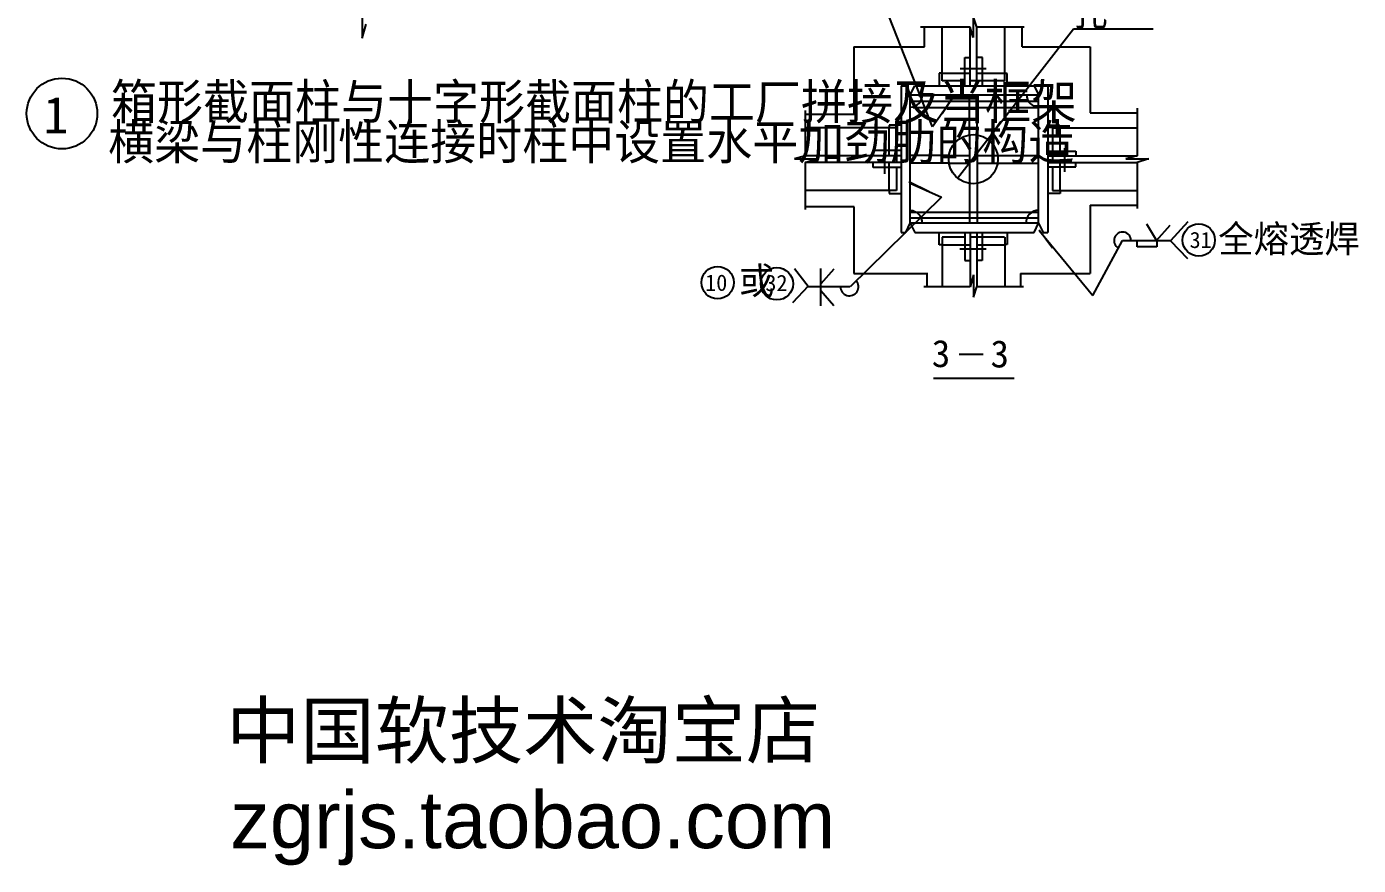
# Model space of a CAD drawing. Header units: metres. Extents: x 1590 to 8251, y 7550 to 15069.
# Drawn here: x 1590 to 6482, y 7550 to 10629 of the extents above; entities that cross this region are included whole.
import ezdxf

# ---------------------------------------------------------------- set-up
doc = ezdxf.new("R2010")
doc.units = ezdxf.units.M
for name, color, linetype in [('BOR', 3, 'Continuous'), ('FRAMING', 2, 'Continuous'), ('HIDDEN', 3, 'Continuous'), ('Z', 4, 'Continuous')]:
    doc.layers.add(name, color=color, linetype=linetype)

# ---------------------------------------------------------------- blocks, each defined once
blk = doc.blocks.new('zgrjs.taobao.com')
at = {"attachment_point": 1}
for s, insert, char_height in [('{\\fSimHei|b0|i0|c134|p49;中国软技术淘宝店}', (3032.61, 1646.85), 400), ('{\\fArial|b0|i0|c0|p34;zgrjs.taobao.com}', (3061.95, 999.76), 418)]:
    blk.add_mtext(s, dxfattribs=dict(at, insert=insert, char_height=char_height))

msp = doc.modelspace()

# ---------------------------------------------------------------- linework, layer by layer
for p, q in [((2822.6, 10686.1), (2822.63, 10587.21)), ((4917.69, 10261.76), (4744, 10702.85)), ((5079.82, 10626.85), (5066.85, 10667.33)), ((5066.85, 10667.33), (5066.85, 10589.78)), ((2822.63, 10587.21), (2836.67, 10638.76)), ((5055.47, 10626.85), (4872.94, 10626.85)), ((4888.46, 10554.9), (4888.46, 10626.85)), ((4952.85, 10430.39), (4952.85, 10626.85)), ((5009.23, 10073.36), (5435.15, 10621.33)), ((5066.85, 10589.78), (5055.47, 10626.85)), ((5055.68, 10413.39), (5055.68, 10626.16)), ((5254.4, 10626.85), (5079.82, 10626.85)), ((5080.33, 10412.5), (5080.33, 10626.85)), ((5183.16, 10430.39), (5183.16, 10626.85)), ((5247.18, 10554.9), (5247.18, 10626.85)), ((5435.15, 10621.33), (5728.63, 10621.33)), ((4627.85, 10554.9), (4888.46, 10554.9)), ((4627.85, 10554.9), (4627.85, 10307.17)), ((5247.18, 10554.9), (5496.76, 10554.9)), ((5496.76, 10554.9), (5496.76, 10312.79)), ((5114.81, 10474.55), (5018.65, 10474.55)), ((5036.1, 10515.9), (5055.68, 10515.9)), ((5036.1, 10413.39), (5036.1, 10515.9)), ((5100.61, 10515.9), (5081.04, 10515.9)), ((5100.61, 10413.39), (5100.61, 10515.9)), ((4952.81, 10457.9), (4941.79, 10457.9)), ((4941.79, 10457.9), (4941.79, 10413.55)), ((4952.81, 10457.9), (5055.68, 10457.9)), ((5036.1, 10430.44), (4952.85, 10430.44)), ((4999.18, 10430.44), (4953.92, 10430.44)), ((5182.44, 10430.44), (5055.68, 10430.44)), ((5080.33, 10457.9), (5183.12, 10457.9)), ((5192.3, 10457.61), (5183.12, 10457.61)), ((5192.3, 10413.55), (5192.3, 10457.61)), ((4994.05, 10369.81), (4917.69, 10261.76)), ((5668.94, 10330), (5668.94, 10155.47)), ((4449.67, 10321.59), (4449.67, 10155.47)), ((4629.8, 10307.17), (4450.08, 10307.17)), ((5496.76, 10312.79), (5668.94, 10312.79)), ((4785.48, 10258.29), (4450.08, 10258.29)), ((4757.97, 10155.47), (4757.97, 10258.25)), ((4802.32, 10267.43), (4758.26, 10267.43)), ((4758.26, 10267.43), (4758.26, 10258.25)), ((4785.43, 10257.57), (4785.43, 10130.81)), ((5341.71, 10267.43), (5385.77, 10267.43)), ((5358.55, 10258.29), (5668.94, 10258.29)), ((5358.59, 10257.57), (5358.59, 10130.81)), ((5385.77, 10267.43), (5385.77, 10258.25)), ((5386.06, 10155.47), (5386.06, 10258.25)), ((4741.32, 10194.54), (4741.32, 10088.35)), ((5402.71, 10183.23), (5402.71, 10096.59)), ((4410.51, 10143.73), (4493.07, 10143.73)), ((4450.31, 10155.43), (4410.88, 10143.84)), ((4492.43, 10143.73), (4449.31, 10129.83)), ((4802.04, 10155.47), (4449.67, 10155.47)), ((4802.48, 10130.81), (4449.67, 10130.81)), ((4449.67, 10130.81), (4449.67, 9958.06)), ((4802.48, 10175.04), (4699.97, 10175.04)), ((4699.97, 10175.04), (4699.97, 10156.04)), ((4699.97, 10111.82), (4699.97, 10130.81)), ((4757.97, 10027.94), (4757.97, 10130.81)), ((5341.06, 10155.47), (5668.94, 10155.47)), ((5341.54, 10171.67), (5444.06, 10171.67)), ((5341.54, 10130.81), (5668.96, 10130.81)), ((5386.06, 10027.94), (5386.06, 10130.81)), ((5444.06, 10171.67), (5444.06, 10154.91)), ((5444.06, 10114.05), (5444.06, 10130.81)), ((5627.61, 10143.73), (5711.76, 10143.73)), ((5669.49, 10155.43), (5627.98, 10143.84)), ((5668.94, 10130.81), (5668.94, 9961.55)), ((5711.12, 10143.73), (5668.96, 10130.81)), ((4802.48, 10111.82), (4699.97, 10111.82)), ((4785.43, 10111.82), (4785.43, 10027.98)), ((5341.54, 10114.05), (5444.06, 10114.05)), ((5358.59, 10114.05), (5358.59, 10027.98)), ((4785.43, 10074.31), (4785.43, 10029.05)), ((4834.81, 10054.61), (4950.5, 10002.87)), ((5358.59, 10074.31), (5358.59, 10029.05)), ((4785.48, 10027.98), (4450.08, 10027.98)), ((4950.5, 10002.87), (4614.68, 9674.33)), ((4757.97, 10027.94), (4757.97, 10016.92)), ((4757.97, 10016.92), (4802.32, 10016.92)), ((5386.06, 10016.92), (5341.71, 10016.92)), ((5358.55, 10027.98), (5668.94, 10027.98)), ((5386.06, 10027.94), (5386.06, 10016.92)), ((4629.8, 9967.39), (4450.08, 9967.39)), ((4627.85, 9967.39), (4627.85, 9722.35)), ((5496.76, 9973.73), (5496.76, 9722.35)), ((5496.76, 9973.73), (5668.94, 9973.73)), ((5703.1, 9905.01), (5740.25, 9843.54)), ((5740.25, 9843.54), (5789.97, 9900.52)), ((5855.17, 9912.26), (5791.71, 9842.75)), ((4941.79, 9828.8), (4941.79, 9873.15)), ((4952.85, 9856.31), (4952.85, 9674.1)), ((5036.77, 9856.26), (4952.85, 9856.26)), ((5036.77, 9873.31), (5036.77, 9770.8)), ((5055.68, 9873.31), (5055.68, 9674.1)), ((5182.44, 9856.26), (5055.68, 9856.26)), ((5080.33, 9873.47), (5080.33, 9674.1)), ((5100.12, 9873.31), (5100.12, 9770.8)), ((5183.16, 9856.31), (5183.16, 9674.1)), ((5192.3, 9873.15), (5192.3, 9829.09)), ((5310.11, 9879.18), (5506.36, 9641.81)), ((5506.36, 9641.81), (5615.28, 9843.54)), ((5615.28, 9843.54), (5793.67, 9843.54)), ((5669.6, 9820.31), (5669.6, 9843.27)), ((5741.33, 9843.27), (5741.33, 9820.31)), ((5791.71, 9842.75), (5854.35, 9778.55)), ((4952.81, 9828.8), (4941.79, 9828.8)), ((4952.81, 9828.8), (5055.68, 9828.8)), ((5114.58, 9812.15), (5017.49, 9812.15)), ((5080.33, 9828.8), (5183.12, 9828.8)), ((5192.3, 9829.09), (5183.12, 9829.09)), ((5741.33, 9820.31), (5669.6, 9820.31)), ((4410.15, 9741.75), (4460.3, 9676.34)), ((4506.39, 9741.83), (4506.39, 9603.63)), ((4508.44, 9686.68), (4555.75, 9740.65)), ((5036.77, 9770.8), (5055.68, 9770.8)), ((5100.12, 9770.8), (5081.22, 9770.8)), ((4627.85, 9722.35), (4896.62, 9722.35)), ((4896.62, 9725.93), (4896.62, 9673.26)), ((5067.91, 9718.06), (5055.7, 9674.1)), ((5067.94, 9717.68), (5067.94, 9635.52)), ((5241.07, 9722.35), (5496.76, 9722.35)), ((5241.07, 9722.35), (5241.07, 9673.26)), ((4460.3, 9676.34), (4402.51, 9615.11)), ((4614.24, 9674.37), (4457.71, 9674.37)), ((4507.37, 9660.64), (4554.68, 9605.59)), ((5055.7, 9674.1), (4885.63, 9674.1)), ((5067.94, 9635.52), (5080.17, 9673.73)), ((5252.15, 9674.1), (5080.33, 9674.1))]:
    msp.add_line(p, q)
for centre in [(5895.72, 9845.67), (4127.94, 9689.57), (4345.8, 9685.1)]:
    msp.add_circle(centre, 59.42)
for centre, radius, start, end in [((5615.6, 9844.03), 31.27, 359.09, 241.54), ((4612.33, 9674.07), 33.17, 179.47, 41.86)]:
    msp.add_arc(centre, radius, start, end)
at = {"layer": 'BOR'}
for p, q in [((4846.89, 10332.62), (5304.85, 10332.62)), ((4835.58, 9948.64), (5304.85, 9948.64))]:
    msp.add_line(p, q, dxfattribs=at)
msp.add_circle((1719.42, 10310.25), 129.85, dxfattribs=at)
at = {"layer": 'FRAMING'}
for p, q in [((4802.04, 10412.5), (4820.15, 10412.5)), ((4802.04, 10412.5), (4802.04, 9873.47)), ((4820.15, 10412.51), (4835.82, 10378.39)), ((4835.8, 10378.72), (5307.29, 10378.72)), ((4835.8, 9907.23), (4835.8, 10378.72)), ((4835.82, 10378.39), (4852.19, 10412.51)), ((4852.18, 10412.5), (5291.45, 10412.5)), ((5291.44, 10412.51), (5307.12, 10378.39)), ((5307.12, 10378.39), (5323.48, 10412.51)), ((5307.29, 9907.23), (5307.29, 10378.72)), ((5323.48, 10412.5), (5341.06, 10412.5)), ((5341.06, 10412.5), (5341.06, 9873.47)), ((5053.36, 10231.97), (5053.36, 10053.37)), ((5081.19, 10231.98), (5081.19, 10053.37)), ((4977.95, 10156.33), (5053.36, 10156.33)), ((4978.03, 10128.5), (5053.36, 10128.5)), ((5081.19, 10156.33), (5156.64, 10156.33)), ((5081.19, 10128.5), (5156.56, 10128.5)), ((4820, 9873.47), (4835.82, 9907.92)), ((5307.29, 9907.23), (4835.8, 9907.23)), ((4835.82, 9907.92), (4852.34, 9873.47)), ((5291.14, 9873.47), (5307.12, 9908.25)), ((5307.12, 9908.25), (5323.79, 9873.47)), ((4802.04, 9873.47), (4820, 9873.47)), ((4852.34, 9873.47), (5291.14, 9873.47)), ((5323.79, 9873.47), (5341.06, 9873.47)), ((4920.61, 9338.79), (5217.13, 9338.79))]:
    msp.add_line(p, q, dxfattribs=at)
msp.add_circle((5067.3, 10142.67), 90.38, dxfattribs=at)
for centre, radius, start, end in [((4835.33, 10378.58), 44.62, 270.6, 0.18), ((5307.75, 10378.58), 44.62, 179.82, 269.41), ((4835.33, 9908.87), 44.67, 357.9, 89.4), ((5307.75, 9908.87), 46.81, 90.56, 182)]:
    msp.add_arc(centre, radius, start, end, dxfattribs=at)
at = {"layer": 'HIDDEN'}
for p, q in [((5053.36, 10231.97), (5053.36, 10378.58)), ((5081.19, 10231.98), (5081.19, 10378.58)), ((4835.58, 10355.21), (5304.85, 10355.21)), ((4977.95, 10156.33), (4835.33, 10156.33)), ((4978.03, 10128.5), (4835.33, 10128.5)), ((5156.56, 10128.5), (5307.75, 10128.5)), ((5156.64, 10156.33), (5307.75, 10156.33)), ((5053.36, 10053.37), (5053.36, 9908.87)), ((5081.19, 10053.37), (5081.19, 9908.87)), ((4835.8, 9926.93), (5307.29, 9926.93)), ((4999.18, 9856.26), (4953.92, 9856.26))]:
    msp.add_line(p, q, dxfattribs=at)
at = {"layer": 'Z'}
msp.add_line((5015.73, 9426.24), (5103.44, 9426.24), dxfattribs=at)
for points in [[(4953.06, 10310.47), (4998.28, 10379.54)], [(5168.77, 10280.44), (5120.13, 10214.29)], [(4904.98, 10023.15), (4830.83, 10059.44)], [(5358.25, 9816.02), (5309.12, 9882.37)]]:
    msp.add_lwpolyline(points, dxfattribs=at)

# ---------------------------------------------------------------- block references
at = {"xscale": 0.5, "yscale": 0.5, "zscale": 0.5}
msp.add_blockref('zgrjs.taobao.com', (806.19, 7322.06), dxfattribs=at)

# ---------------------------------------------------------------- texts
at = {"layer": 'FRAMING'}
msp.add_text('1', height=135, dxfattribs=at).set_placement((1651.24, 10237.16))
at = {"layer": 'Z'}
for s, height, p in [('孔', 100, (5430.44, 10633)), ('箱形截面柱与十字形截面柱的工厂拼接及当框架', 130, (1899.41, 10288.9)), ('横梁与柱刚性连接时柱中设置水平加劲肋的构造', 130, (1889.06, 10141.27)), ('全熔透焊', 100, (5967, 9800.21)), ('31', 59.4, (5862.07, 9816.51)), ('或', 100, (4206.2, 9646.44)), ('10', 60, (4082, 9659.22)), ('32', 60, (4303.28, 9658.12)), ('3', 100, (4914.76, 9379.27)), ('3', 100, (5130.57, 9377.93))]:
    msp.add_text(s, height=height, dxfattribs=at).set_placement(p)

doc.saveas('drawing.dxf')
